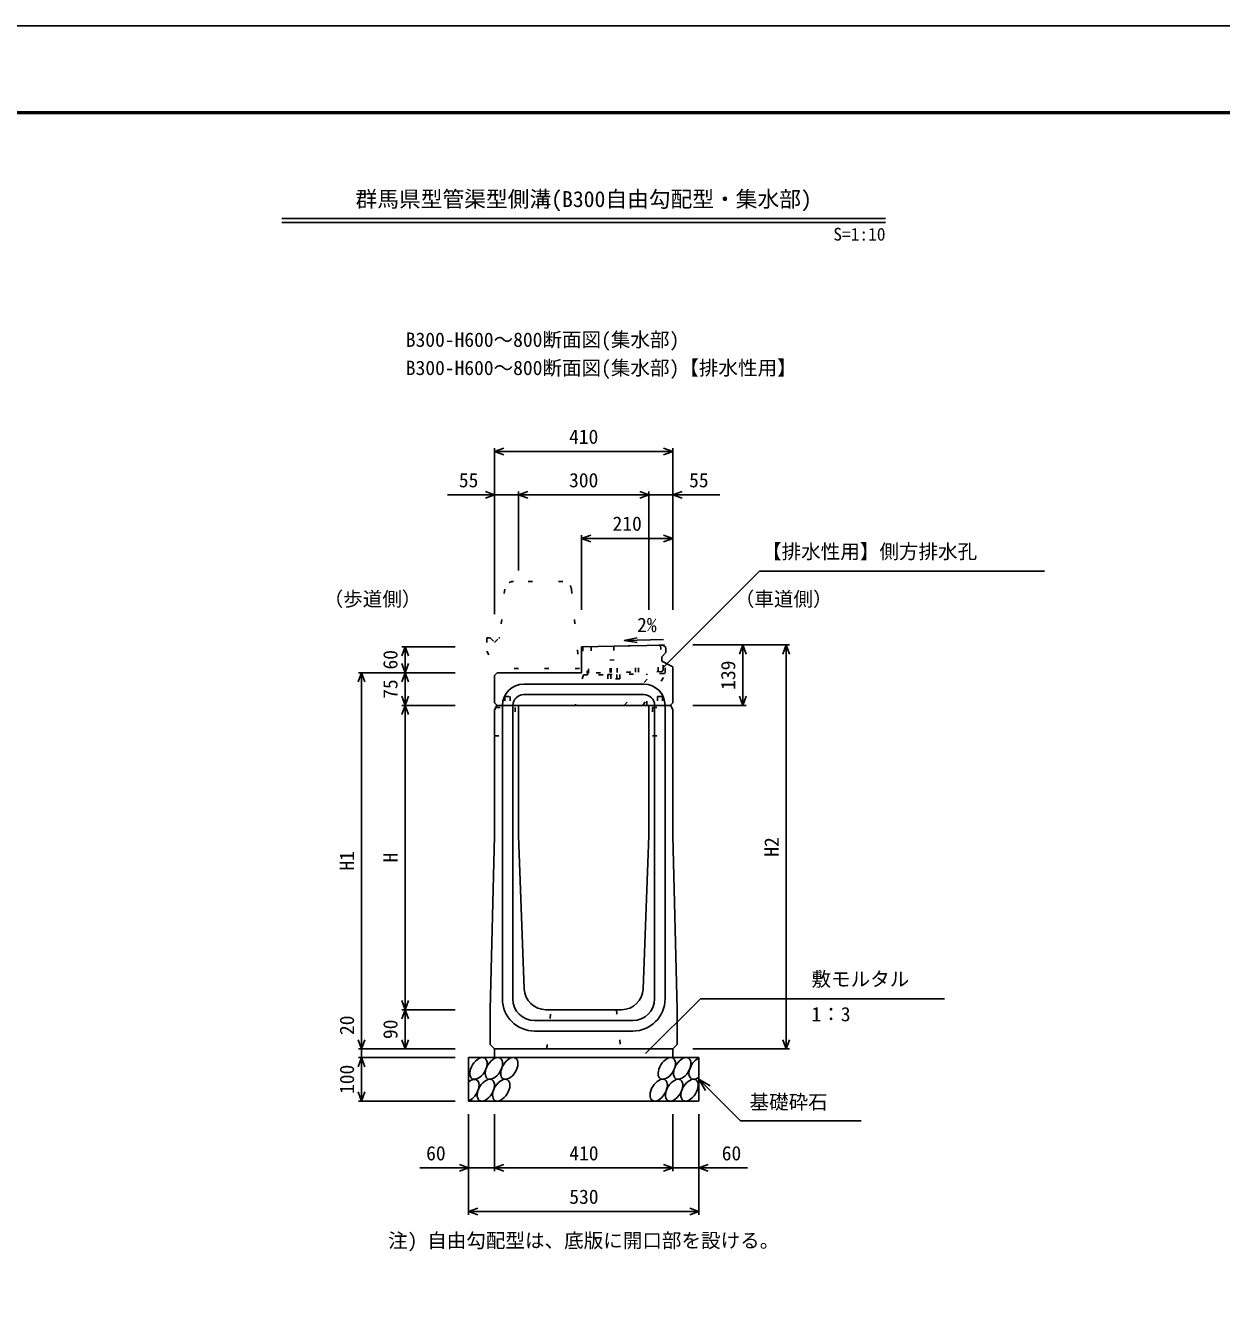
# Model space of a CAD drawing. Units: millimetres, scale not verified. Extents: x -12600 to 12600, y -5940 to 5940.
# Drawn here: x -9683 to -6934, y -2970 to 0 of the extents above; entities that cross this region are included whole.
import ezdxf
from ezdxf.enums import TextEntityAlignment as Align

# ---------------------------------------------------------------- set-up
doc = ezdxf.new("R2010")
doc.units = ezdxf.units.MM
doc.header["$LTSCALE"] = 40
doc.linetypes.add('DOTTED', pattern=[1.75, 0.25, -1.5])
for name, color, linetype, lineweight in [('0-0_DIM', 7, 'Continuous', 25), ('0-1_Defpoints', 5, 'Continuous', 25), ('0-2_HATCH', 6, 'Continuous', 25), ('0-5_OUTLINE', 3, 'Continuous', 25), ('0-6_OUTLINE2', 4, 'DOTTED', 25), ('0-7_TXT', 7, 'Continuous', 25), ('0-8_WAKU', 3, 'Continuous', 25)]:
    doc.layers.add(name, color=color, linetype=linetype, lineweight=lineweight)
doc.styles.add('ＭＳ ゴシック', font='')
doc.styles.get('ＭＳ ゴシック').set_extended_font_data('MS Gothic')

msp = doc.modelspace()

# ---------------------------------------------------------------- linework, layer by layer
at = {"layer": '0-0_DIM'}
for p, q in [((-8605, -971.3), (-8605, -1352.94)), ((-8195, -978.8), (-8605, -978.8)), ((-8195, -971.3), (-8195, -1342.94)), ((-8713.38, -1078.8), (-8605, -1078.8)), ((-8550, -1078.8), (-8605, -1078.8)), ((-8550, -1071.3), (-8550, -1252.94)), ((-8550, -1078.8), (-8250, -1078.8)), ((-8250, -1071.3), (-8250, -1342.94)), ((-8250, -1078.8), (-8195, -1078.8)), ((-8086.62, -1078.8), (-8195, -1078.8)), ((-8405, -1171.3), (-8405, -1342.94)), ((-8195, -1178.8), (-8405, -1178.8)), ((-8218.17, -1476.24), (-7996.03, -1254.1)), ((-7996.03, -1254.1), (-7340.13, -1254.1)), ((-7926.5, -1423.94), (-8149, -1423.94)), ((-8034, -1423.94), (-8034, -1562.94)), ((-7934, -1423.94), (-7934, -2352.94)), ((-8818.5, -1427.94), (-8696, -1427.94)), ((-8811, -1427.94), (-8811, -1487.94)), ((-8918.5, -1487.94), (-8696, -1487.94)), ((-8911, -1487.94), (-8911, -2352.94)), ((-8811, -1562.94), (-8811, -1487.94)), ((-8818.5, -1562.94), (-8696, -1562.94)), ((-8811, -1562.94), (-8811, -2262.94)), ((-8026.5, -1562.94), (-8149, -1562.94)), ((-8257.89, -2363.75), (-8131.66, -2237.52)), ((-8131.66, -2237.52), (-7570.19, -2237.52)), ((-8818.5, -2262.94), (-8696, -2262.94)), ((-8811, -2262.94), (-8811, -2352.94)), ((-8918.5, -2352.94), (-8696, -2352.94)), ((-8918.5, -2372.94), (-8696, -2372.94)), ((-8911, -2352.94), (-8911, -2372.94)), ((-8911, -2372.94), (-8911, -2472.94)), ((-7926.5, -2352.94), (-8149, -2352.94)), ((-8135, -2422.94), (-8039.24, -2518.7)), ((-8135, -2422.94), (-8109.02, -2437.94)), ((-8135, -2422.94), (-8120, -2448.92)), ((-8918.5, -2472.94), (-8696, -2472.94)), ((-8665, -2734.31), (-8665, -2502.94)), ((-8605, -2634.31), (-8605, -2502.94)), ((-8195, -2634.31), (-8195, -2502.94)), ((-8135, -2734.31), (-8135, -2502.94)), ((-8039.24, -2518.7), (-7761.69, -2518.7)), ((-8665, -2626.81), (-8776.79, -2626.81)), ((-8665, -2626.81), (-8605, -2626.81)), ((-8605, -2626.81), (-8195, -2626.81)), ((-8135, -2626.81), (-8195, -2626.81)), ((-8135, -2626.81), (-8023.21, -2626.81)), ((-8665, -2726.81), (-8135, -2726.81))]:
    msp.add_line(p, q, dxfattribs=at)
for points in [[(-8583.86, -986.5), (-8605, -978.8), (-8583.86, -971.11)], [(-8216.14, -971.11), (-8195, -978.8), (-8216.14, -986.5)], [(-8626.14, -1071.11), (-8605, -1078.8), (-8626.14, -1086.5)], [(-8528.86, -1086.5), (-8550, -1078.8), (-8528.86, -1071.11)], [(-8271.14, -1071.11), (-8250, -1078.8), (-8271.14, -1086.5)], [(-8173.86, -1071.11), (-8195, -1078.8), (-8173.86, -1086.5)], [(-8383.86, -1171.11), (-8405, -1178.8), (-8383.86, -1186.5)], [(-8216.14, -1171.11), (-8195, -1178.8), (-8216.14, -1186.5)], [(-8041.7, -1445.09), (-8034, -1423.94), (-8026.3, -1445.09)], [(-7941.7, -1445.09), (-7934, -1423.94), (-7926.3, -1445.09)], [(-8818.7, -1449.09), (-8811, -1427.94), (-8803.3, -1449.09)], [(-8803.3, -1466.8), (-8811, -1487.94), (-8818.7, -1466.8)], [(-8903.3, -1509.09), (-8911, -1487.94), (-8918.7, -1509.09)], [(-8818.7, -1509.09), (-8811, -1487.94), (-8803.3, -1509.09)], [(-8818.7, -1541.8), (-8811, -1562.94), (-8803.3, -1541.8)], [(-8041.7, -1541.8), (-8034, -1562.94), (-8026.3, -1541.8)], [(-8818.7, -1584.09), (-8811, -1562.94), (-8803.3, -1584.09)], [(-8803.3, -2241.8), (-8811, -2262.94), (-8818.7, -2241.8)], [(-8818.7, -2284.09), (-8811, -2262.94), (-8803.3, -2284.09)], [(-8903.3, -2331.8), (-8911, -2352.94), (-8918.7, -2331.8)], [(-8803.3, -2331.8), (-8811, -2352.94), (-8818.7, -2331.8)], [(-7941.7, -2331.8), (-7934, -2352.94), (-7926.3, -2331.8)], [(-8903.3, -2394.09), (-8911, -2372.94), (-8918.7, -2394.09)], [(-8903.3, -2451.8), (-8911, -2472.94), (-8918.7, -2451.8)], [(-8686.14, -2619.11), (-8665, -2626.81), (-8686.14, -2634.5)], [(-8583.86, -2634.5), (-8605, -2626.81), (-8583.86, -2619.11)], [(-8216.14, -2619.11), (-8195, -2626.81), (-8216.14, -2634.5)], [(-8113.86, -2619.11), (-8135, -2626.81), (-8113.86, -2634.5)], [(-8643.86, -2734.5), (-8665, -2726.81), (-8643.86, -2719.11)], [(-8156.14, -2719.11), (-8135, -2726.81), (-8156.14, -2734.5)]]:
    msp.add_lwpolyline(points, dxfattribs=at)
at = {"layer": '0-1_Defpoints'}
msp.add_lwpolyline([(-12600, -5940), (-4200, -5940), (-4200, 0), (-12600, 0)], close=True, dxfattribs=at)
at = {"layer": '0-2_HATCH', "linetype": 'DOTTED'}
for p, q in [((-8217.54, -1424.08), (-8394, -1427.72)), ((-8280.77, -1486.4), (-8282.03, -1425.41)), ((-8273.77, -1486.25), (-8275.03, -1425.27)), ((-8228.78, -1485.33), (-8230.04, -1424.34)), ((-8223.04, -1424.2), (-8221.78, -1485.18)), ((-8218.54, -1424.1), (-8214.04, -1424.01)), ((-8217.37, -1480.59), (-8218.54, -1424.1)), ((-8212.75, -1486.5), (-8214.04, -1424.01)), ((-8391.65, -1493.19), (-8393, -1427.7)), ((-8388.75, -1488.62), (-8390, -1427.64)), ((-8383, -1427.49), (-8381.75, -1488.48)), ((-8336.76, -1487.55), (-8338.01, -1426.57)), ((-8331.02, -1426.42), (-8329.76, -1487.41)), ((-8323.13, -1487.27), (-8323.73, -1458.28)), ((-8221.78, -1485.18), (-8391.74, -1488.69)), ((-8215.69, -1489.56), (-8391.65, -1493.19)), ((-8337.96, -1492.08), (-8337.76, -1502.08)), ((-8324.11, -1491.79), (-8323.9, -1501.79))]:
    msp.add_line(p, q, dxfattribs=at)
for points in [[(-8394, -1427.72), (-8402, -1427.89), (-8400.66, -1492.87), (-8391.66, -1492.69)], [(-8339.13, -1487.6), (-8339.72, -1458.61), (-8323.73, -1458.28)]]:
    msp.add_lwpolyline(points, dxfattribs=at)
msp.add_lwpolyline([(-8344.89, -1492.22), (-8317.18, -1491.65), (-8316.97, -1501.65), (-8344.68, -1502.22)], close=True, dxfattribs=at)
for centre, radius in [((-8221.87, -1480.68), 4.5), ((-8215.75, -1486.56), 3)]:
    msp.add_arc(centre, radius, 271.18119, 1.18119, dxfattribs=at)
at = {"layer": '0-2_HATCH'}
for centre in [(-8642.11, -2397.94), (-8606.63, -2397.94), (-8571.16, -2397.94), (-8208.95, -2397.94), (-8173.48, -2397.94), (-8625.23, -2447.94), (-8589.75, -2447.94), (-8227.55, -2447.94), (-8192.07, -2447.94), (-8156.59, -2447.94)]:
    msp.add_ellipse(centre, major_axis=(14.54, 23.54), ratio=0.5792, dxfattribs=at)
for centre, start_param, end_param in [((-8138, -2397.94), 0.6666252, 4.1103269), ((-8660.7, -2447.94), 3.7419964, 7.318141)]:
    msp.add_ellipse(centre, major_axis=(14.54, 23.54), ratio=0.5792, start_param=start_param, end_param=end_param, dxfattribs=at)
at = {"layer": '0-5_OUTLINE', "linetype": 'DOTTED'}
for p, q in [((-8581.81, -1295.99), (-8593, -1407.94)), ((-8448.1, -1277.94), (-8561.9, -1277.94)), ((-8428.2, -1295.95), (-8410, -1477.94)), ((-8623, -1407.94), (-8623, -1437.94)), ((-8623, -1407.94), (-8615, -1407.94)), ((-8623, -1437.94), (-8600, -1477.94)), ((-8410, -1477.94), (-8600, -1477.94))]:
    msp.add_line(p, q, dxfattribs=at)
at = {"layer": '0-5_OUTLINE'}
for p, q in [((-8217, -1424.07), (-8405, -1427.94)), ((-8217, -1424.07), (-8211, -1429.94)), ((-8405, -1427.94), (-8405, -1487.94)), ((-8220, -1450.94), (-8211, -1440.94)), ((-8220, -1450.94), (-8220, -1460.94)), ((-8211, -1429.94), (-8211, -1440.94)), ((-8220, -1460.94), (-8195, -1473.94)), ((-8195, -1556.94), (-8195, -1473.94)), ((-8605, -1493.94), (-8599, -1487.94)), ((-8605, -1556.94), (-8605, -1493.94)), ((-8599, -1487.94), (-8405, -1487.94)), ((-8605, -1556.94), (-8599, -1562.94)), ((-8605, -1572.94), (-8600, -1562.94)), ((-8605, -1572.94), (-8605, -1862.94)), ((-8600, -1562.94), (-8200, -1562.94)), ((-8550, -1562.94), (-8550, -1862.94)), ((-8250, -1562.94), (-8250, -1862.94)), ((-8201, -1562.94), (-8195, -1556.94)), ((-8195, -1572.94), (-8200, -1562.94)), ((-8195, -1572.94), (-8195, -1862.94)), ((-8605, -1862.94), (-8615, -2262.94)), ((-8550, -1862.94), (-8536.8, -2214.82)), ((-8250, -1862.94), (-8263.2, -2214.82)), ((-8185, -2262.94), (-8195, -1862.94)), ((-8615, -2342.94), (-8615, -2262.94)), ((-8486.84, -2262.94), (-8313.16, -2262.94)), ((-8185, -2342.94), (-8185, -2262.94)), ((-8605, -2352.94), (-8615, -2342.94)), ((-8195, -2352.94), (-8185, -2342.94)), ((-8665, -2372.94), (-8135, -2372.94)), ((-8665, -2472.94), (-8665, -2372.94)), ((-8195, -2352.94), (-8605, -2352.94)), ((-8605, -2352.94), (-8605, -2372.94)), ((-8195, -2352.94), (-8195, -2372.94)), ((-8135, -2472.94), (-8135, -2372.94)), ((-8665, -2472.94), (-8135, -2472.94))]:
    msp.add_line(p, q, dxfattribs=at)
at = {"layer": '0-5_OUTLINE', "linetype": 'DOTTED'}
msp.add_lwpolyline([(-8615, -1407.94), (-8605, -1417.94), (-8595, -1407.94), (-8593, -1407.94)], dxfattribs=at)
for centre, start, end in [((-8561.9, -1297.94), 90, 174.40835), ((-8448.1, -1297.94), 4.08463, 90)]:
    msp.add_arc(centre, 20, start, end, dxfattribs=at)
at = {"layer": '0-5_OUTLINE'}
for centre, start, end in [((-8486.84, -2212.94), 182.14759, 270), ((-8313.16, -2212.94), 270, 357.85241)]:
    msp.add_arc(centre, 50, start, end, dxfattribs=at)
at = {"layer": '0-6_OUTLINE2'}
for p, q in [((-8306.89, -1562.94), (-8218.53, -1461.71)), ((-8264.35, -1562.94), (-8196.63, -1473.09)), ((-8400.67, -1492.37), (-8420, -1562.94)), ((-8255, -1562.94), (-8255, -1490.37)), ((-8581.5, -1542.44), (-8569.5, -1542.44)), ((-8581.5, -1542.44), (-8581.5, -1567.44)), ((-8569.5, -1542.44), (-8569.5, -1567.44)), ((-8230.5, -1542.44), (-8218.5, -1542.44)), ((-8230.5, -1542.44), (-8230.5, -1567.44)), ((-8218.5, -1542.44), (-8218.5, -1567.44)), ((-8602.25, -1567.44), (-8558, -1567.44)), ((-8558, -1567.44), (-8558, -1632.94)), ((-8242, -1567.44), (-8197.75, -1567.44)), ((-8605, -1632.94), (-8558, -1632.94)), ((-8485, -2352.94), (-8475, -2262.94)), ((-8325, -2262.94), (-8315, -2352.94))]:
    msp.add_line(p, q, dxfattribs=at)
at = {"layer": '0-6_OUTLINE2', "linetype": 'Continuous'}
for p, q in [((-8538, -1513.94), (-8262, -1513.94)), ((-8538, -1537.94), (-8262, -1537.94)), ((-8587, -1562.94), (-8587, -2237.94)), ((-8563, -1562.94), (-8563, -2237.94)), ((-8237, -1562.94), (-8237, -2237.94)), ((-8213, -1562.94), (-8213, -2237.94)), ((-8513, -2287.94), (-8287, -2287.94)), ((-8513, -2311.94), (-8287, -2311.94))]:
    msp.add_line(p, q, dxfattribs=at)
at = {"layer": '0-6_OUTLINE2'}
msp.add_lwpolyline([(-8242, -1567.44), (-8242, -1632.94), (-8195, -1632.94)], dxfattribs=at)
at = {"layer": '0-6_OUTLINE2', "linetype": 'Continuous'}
for centre, radius, start, end in [((-8538, -1562.94), 49, 90, 180), ((-8262, -1562.94), 49, 0, 90), ((-8538, -1562.94), 25, 90, 180), ((-8262, -1562.94), 25, 0, 90), ((-8513, -2237.94), 74, 180, 270), ((-8513, -2237.94), 50, 180, 270), ((-8287, -2237.94), 50, 270, 0), ((-8287, -2237.94), 74, 270, 0)]:
    msp.add_arc(centre, radius, start, end, dxfattribs=at)
at = {"layer": '0-7_TXT'}
for p, q in [((-9094.18, -442.8), (-7705.82, -442.8)), ((-9094.18, -452.4), (-7705.82, -452.4)), ((-8306.83, -1413.5), (-8277.19, -1418.15))]:
    msp.add_line(p, q, dxfattribs=at)
msp.add_lwpolyline([(-8216.41, -1411.78), (-8306.83, -1413.5), (-8277.39, -1407.73)], dxfattribs=at)
at = {"layer": '0-8_WAKU', "lineweight": 50}
msp.add_lwpolyline([(-12400, -5740), (-4400, -5740), (-4400, -200), (-12400, -200)], close=True, dxfattribs=at)

# ---------------------------------------------------------------- texts
at = {"layer": '0-0_DIM', "style": 'ＭＳ ゴシック'}
for s, p in [('410', (-8433.75, -971.3)), ('55', (-8687.34, -1071.3)), ('300', (-8433.75, -1071.3)), ('55', (-8157.66, -1071.3)), ('210', (-8333.75, -1171.3)), ('【排水性用】側方排水孔', (-7989.84, -1235.36)), ('（歩道側）', (-8998.39, -1344.65)), ('（車道側）', (-8052.57, -1344.65)), ('敷モルタル', (-7876.06, -2218.78)), ('1：3', (-7876.06, -2299.47)), ('基礎砕石', (-8018.68, -2501.53)), ('60', (-8762.5, -2619.31)), ('410', (-8433.22, -2619.31)), ('60', (-8082.5, -2619.31)), ('530', (-8433.22, -2719.31))]:
    msp.add_text(s, height=32.99, dxfattribs=at).set_placement(p, align=Align.BOTTOM_LEFT)
for s, p in [('60', (-8818.5, -1480.44)), ('139', (-8041.5, -1527.19)), ('75', (-8818.5, -1547.94)), ('H2', (-7941.5, -1910.94)), ('H1', (-8918.5, -1942.94)), ('H', (-8818.5, -1924.19)), ('20', (-8918.5, -2321.13)), ('90', (-8818.5, -2330.44)), ('100', (-8918.5, -2456.69))]:
    msp.add_text(s, height=32.99, rotation=90, dxfattribs=at).set_placement(p, align=Align.BOTTOM_LEFT)
at = {"layer": '0-7_TXT', "style": 'ＭＳ ゴシック'}
for s, height, p in [('群馬県型管渠型側溝(B300自由勾配型・集水部)', 36.66, (-8925, -427.8)), ('S', 29.33, (-7825.82, -502.8)), ('=', 29.33, (-7805.82, -502.8)), ('1', 29.33, (-7785.82, -502.8)), (':', 29.33, (-7765.82, -502.8)), ('1', 29.33, (-7745.82, -502.8)), ('0', 29.33, (-7725.82, -502.8)), ('B300-H600～800断面図(集水部)', 32.99, (-8809.34, -748.2)), ('B300-H600～800断面図(集水部)【排水性用】', 32.99, (-8809.34, -813.07)), ('2%', 32.99, (-8277.26, -1404.17)), ('注) 自由勾配型は、底版に開口部を設ける。', 32.99, (-8850, -2820))]:
    msp.add_text(s, height=height, dxfattribs=at).set_placement(p, align=Align.BOTTOM_LEFT)

doc.saveas('drawing.dxf')
